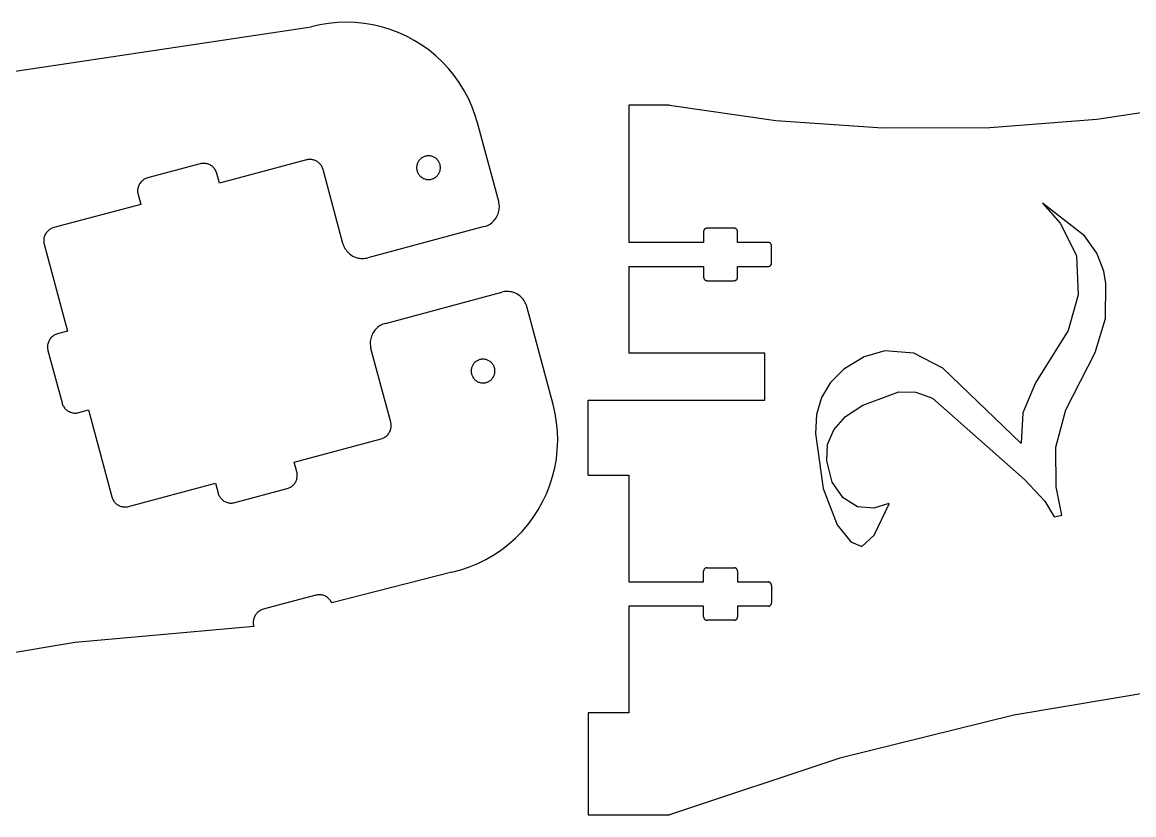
# Model space of a CAD drawing. Extents: x -22.1 to 21.9, y -13.2 to 13.2.
# Drawn here: x -16.11 to -9.67, y -9.12 to -4.52 of the extents above; entities that cross this region are included whole.
import ezdxf

# ---------------------------------------------------------------- set-up
doc = ezdxf.new("R2010")
doc.units = 0
doc.header["$MEASUREMENT"] = 0
doc.layers.get('0').update_dxf_attribs({"linetype": 'CONTINUOUS'})

msp = doc.modelspace()

# ---------------------------------------------------------------- linework, layer by layer
for p, q in [((-16.3503, -4.8344), (-14.438, -4.5482)), ((-14.3878, -4.5365), (-14.438, -4.5482)), ((-14.337, -4.5281), (-14.3878, -4.5365)), ((-14.2857, -4.5231), (-14.337, -4.5281)), ((-14.2342, -4.5214), (-14.2857, -4.5231)), ((-14.1827, -4.5231), (-14.2342, -4.5214)), ((-14.1314, -4.5281), (-14.1827, -4.5231)), ((-14.0806, -4.5365), (-14.1314, -4.5281)), ((-14.0304, -4.5482), (-14.0806, -4.5365)), ((-13.9811, -4.5632), (-14.0304, -4.5482)), ((-13.9329, -4.5813), (-13.9811, -4.5632)), ((-13.8859, -4.6026), (-13.9329, -4.5813)), ((-13.8405, -4.6269), (-13.8859, -4.6026)), ((-13.7967, -4.6541), (-13.8405, -4.6269)), ((-13.7548, -4.6841), (-13.7967, -4.6541)), ((-13.715, -4.7168), (-13.7548, -4.6841)), ((-13.6774, -4.752), (-13.715, -4.7168)), ((-13.6422, -4.7896), (-13.6774, -4.752)), ((-13.6095, -4.8295), (-13.6422, -4.7896)), ((-13.5795, -4.8714), (-13.6095, -4.8295)), ((-9.8848, -5.083), (-7.9724, -4.7968)), ((-13.5523, -4.9151), (-13.5795, -4.8714)), ((-13.528, -4.9606), (-13.5523, -4.9151)), ((-13.5067, -5.0075), (-13.528, -4.9606)), ((-13.4886, -5.0557), (-13.5067, -5.0075)), ((-12.5968, -5.0013), (-12.5968, -5.7976)), ((-12.3606, -5.0013), (-12.5968, -5.0013)), ((-12.3606, -5.0013), (-11.7456, -5.0907)), ((-13.4736, -5.105), (-13.4886, -5.0557)), ((-10.5043, -5.1317), (-9.8848, -5.083)), ((-13.3513, -5.5614), (-13.4736, -5.105)), ((-11.7456, -5.0907), (-11.1257, -5.1342)), ((-11.1257, -5.1342), (-10.5043, -5.1317)), ((-15.0812, -5.3422), (-15.3854, -5.4237)), ((-15.0759, -5.3409), (-15.0812, -5.3422)), ((-15.0706, -5.3401), (-15.0759, -5.3409)), ((-15.0653, -5.3396), (-15.0706, -5.3401)), ((-15.0599, -5.3395), (-15.0653, -5.3396)), ((-15.0545, -5.3397), (-15.0599, -5.3395)), ((-15.0492, -5.3403), (-15.0545, -5.3397)), ((-15.0439, -5.3413), (-15.0492, -5.3403)), ((-15.0387, -5.3426), (-15.0439, -5.3413)), ((-15.0336, -5.3443), (-15.0387, -5.3426)), ((-15.0286, -5.3464), (-15.0336, -5.3443)), ((-14.4656, -5.3199), (-14.9695, -5.4549)), ((-14.4606, -5.3187), (-14.4656, -5.3199)), ((-14.4555, -5.3179), (-14.4606, -5.3187)), ((-14.4504, -5.3174), (-14.4555, -5.3179)), ((-14.4452, -5.3172), (-14.4504, -5.3174)), ((-14.4401, -5.3174), (-14.4452, -5.3172)), ((-14.4349, -5.3179), (-14.4401, -5.3174)), ((-14.4298, -5.3187), (-14.4349, -5.3179)), ((-14.4248, -5.3199), (-14.4298, -5.3187)), ((-14.4199, -5.3214), (-14.4248, -5.3199)), ((-14.4151, -5.3232), (-14.4199, -5.3214)), ((-14.4104, -5.3253), (-14.4151, -5.3232)), ((-14.4058, -5.3277), (-14.4104, -5.3253)), ((-14.4015, -5.3305), (-14.4058, -5.3277)), ((-14.3973, -5.3335), (-14.4015, -5.3305)), ((-14.3933, -5.3367), (-14.3973, -5.3335)), ((-14.3895, -5.3402), (-14.3933, -5.3367)), ((-14.386, -5.344), (-14.3895, -5.3402)), ((-14.3827, -5.348), (-14.386, -5.344)), ((-13.8231, -5.3424), (-13.8244, -5.3468)), ((-13.8215, -5.3382), (-13.8231, -5.3424)), ((-13.8196, -5.3341), (-13.8215, -5.3382)), ((-13.8175, -5.3301), (-13.8196, -5.3341)), ((-13.8151, -5.3263), (-13.8175, -5.3301)), ((-13.8125, -5.3226), (-13.8151, -5.3263)), ((-13.8096, -5.3192), (-13.8125, -5.3226)), ((-13.8066, -5.3159), (-13.8096, -5.3192)), ((-13.8033, -5.3128), (-13.8066, -5.3159)), ((-13.7998, -5.3099), (-13.8033, -5.3128)), ((-13.7961, -5.3073), (-13.7998, -5.3099)), ((-13.7923, -5.3049), (-13.7961, -5.3073)), ((-13.7883, -5.3028), (-13.7923, -5.3049)), ((-13.7842, -5.3009), (-13.7883, -5.3028)), ((-13.78, -5.2993), (-13.7842, -5.3009)), ((-13.7757, -5.298), (-13.78, -5.2993)), ((-13.7713, -5.297), (-13.7757, -5.298)), ((-13.7668, -5.2963), (-13.7713, -5.297)), ((-13.7624, -5.2958), (-13.7668, -5.2963)), ((-13.7578, -5.2957), (-13.7624, -5.2958)), ((-13.7533, -5.2958), (-13.7578, -5.2957)), ((-13.7489, -5.2963), (-13.7533, -5.2958)), ((-13.7444, -5.297), (-13.7489, -5.2963)), ((-13.74, -5.298), (-13.7444, -5.297)), ((-13.7357, -5.2993), (-13.74, -5.298)), ((-13.7315, -5.3009), (-13.7357, -5.2993)), ((-13.7274, -5.3028), (-13.7315, -5.3009)), ((-13.7234, -5.3049), (-13.7274, -5.3028)), ((-13.7196, -5.3073), (-13.7234, -5.3049)), ((-13.7159, -5.3099), (-13.7196, -5.3073)), ((-13.7124, -5.3128), (-13.7159, -5.3099)), ((-13.7091, -5.3159), (-13.7124, -5.3128)), ((-13.706, -5.3192), (-13.7091, -5.3159)), ((-13.7032, -5.3226), (-13.706, -5.3192)), ((-13.7006, -5.3263), (-13.7032, -5.3226)), ((-13.6982, -5.3301), (-13.7006, -5.3263)), ((-13.6961, -5.3341), (-13.6982, -5.3301)), ((-13.6942, -5.3382), (-13.6961, -5.3341)), ((-13.6926, -5.3424), (-13.6942, -5.3382)), ((-13.6913, -5.3468), (-13.6926, -5.3424)), ((-15.0238, -5.3487), (-15.0286, -5.3464)), ((-15.0191, -5.3514), (-15.0238, -5.3487)), ((-15.0147, -5.3544), (-15.0191, -5.3514)), ((-15.0104, -5.3577), (-15.0147, -5.3544)), ((-15.0064, -5.3613), (-15.0104, -5.3577)), ((-15.0026, -5.3651), (-15.0064, -5.3613)), ((-14.9992, -5.3692), (-15.0026, -5.3651)), ((-14.996, -5.3735), (-14.9992, -5.3692)), ((-14.9931, -5.3781), (-14.996, -5.3735)), ((-14.9905, -5.3828), (-14.9931, -5.3781)), ((-14.9882, -5.3877), (-14.9905, -5.3828)), ((-14.9863, -5.3927), (-14.9882, -5.3877)), ((-14.9847, -5.3978), (-14.9863, -5.3927)), ((-14.9695, -5.4549), (-14.9847, -5.3978)), ((-14.3797, -5.3522), (-14.3827, -5.348)), ((-14.377, -5.3566), (-14.3797, -5.3522)), ((-14.3746, -5.3611), (-14.377, -5.3566)), ((-14.3725, -5.3658), (-14.3746, -5.3611)), ((-14.3706, -5.3706), (-14.3725, -5.3658)), ((-14.3691, -5.3755), (-14.3706, -5.3706)), ((-14.2545, -5.8034), (-14.3691, -5.3755)), ((-13.8266, -5.3601), (-13.8267, -5.3646)), ((-13.8267, -5.3646), (-13.8266, -5.3691)), ((-13.8262, -5.3556), (-13.8266, -5.3601)), ((-13.8266, -5.3691), (-13.8262, -5.3736)), ((-13.8254, -5.3511), (-13.8262, -5.3556)), ((-13.8262, -5.3736), (-13.8254, -5.378)), ((-13.8244, -5.3468), (-13.8254, -5.3511)), ((-13.8254, -5.378), (-13.8244, -5.3824)), ((-13.8244, -5.3824), (-13.8231, -5.3867)), ((-13.8231, -5.3867), (-13.8215, -5.391)), ((-13.8215, -5.391), (-13.8196, -5.3951)), ((-13.8196, -5.3951), (-13.8175, -5.399)), ((-13.8175, -5.399), (-13.8151, -5.4029)), ((-13.8151, -5.4029), (-13.8125, -5.4065)), ((-13.8125, -5.4065), (-13.8096, -5.41)), ((-13.8096, -5.41), (-13.8066, -5.4133)), ((-13.7091, -5.4133), (-13.706, -5.41)), ((-13.706, -5.41), (-13.7032, -5.4065)), ((-13.7032, -5.4065), (-13.7006, -5.4029)), ((-13.7006, -5.4029), (-13.6982, -5.399)), ((-13.6982, -5.399), (-13.6961, -5.3951)), ((-13.6961, -5.3951), (-13.6942, -5.391)), ((-13.6942, -5.391), (-13.6926, -5.3867)), ((-13.6926, -5.3867), (-13.6913, -5.3824)), ((-13.6903, -5.3511), (-13.6913, -5.3468)), ((-13.6913, -5.3824), (-13.6903, -5.378)), ((-13.6895, -5.3556), (-13.6903, -5.3511)), ((-13.6903, -5.378), (-13.6895, -5.3736)), ((-13.6891, -5.3601), (-13.6895, -5.3556)), ((-13.6895, -5.3736), (-13.6891, -5.3691)), ((-13.6889, -5.3646), (-13.6891, -5.3601)), ((-13.6891, -5.3691), (-13.6889, -5.3646)), ((-15.4389, -5.4725), (-15.4406, -5.4776)), ((-15.4369, -5.4675), (-15.4389, -5.4725)), ((-15.4345, -5.4627), (-15.4369, -5.4675)), ((-15.4318, -5.4581), (-15.4345, -5.4627)), ((-15.4288, -5.4536), (-15.4318, -5.4581)), ((-15.4255, -5.4493), (-15.4288, -5.4536)), ((-15.422, -5.4453), (-15.4255, -5.4493)), ((-15.4181, -5.4416), (-15.422, -5.4453)), ((-15.414, -5.4381), (-15.4181, -5.4416)), ((-15.4097, -5.4349), (-15.414, -5.4381)), ((-15.4052, -5.432), (-15.4097, -5.4349)), ((-15.4005, -5.4294), (-15.4052, -5.432)), ((-15.3956, -5.4272), (-15.4005, -5.4294)), ((-15.3906, -5.4252), (-15.3956, -5.4272)), ((-15.3854, -5.4237), (-15.3906, -5.4252)), ((-13.8066, -5.4133), (-13.8033, -5.4164)), ((-13.8033, -5.4164), (-13.7998, -5.4193)), ((-13.7998, -5.4193), (-13.7961, -5.4219)), ((-13.7961, -5.4219), (-13.7923, -5.4243)), ((-13.7923, -5.4243), (-13.7883, -5.4264)), ((-13.7883, -5.4264), (-13.7842, -5.4282)), ((-13.7842, -5.4282), (-13.78, -5.4298)), ((-13.78, -5.4298), (-13.7757, -5.4311)), ((-13.7757, -5.4311), (-13.7713, -5.4322)), ((-13.7713, -5.4322), (-13.7668, -5.4329)), ((-13.7668, -5.4329), (-13.7624, -5.4333)), ((-13.7624, -5.4333), (-13.7578, -5.4335)), ((-13.7578, -5.4335), (-13.7533, -5.4333)), ((-13.7533, -5.4333), (-13.7489, -5.4329)), ((-13.7489, -5.4329), (-13.7444, -5.4322)), ((-13.7444, -5.4322), (-13.74, -5.4311)), ((-13.74, -5.4311), (-13.7357, -5.4298)), ((-13.7357, -5.4298), (-13.7315, -5.4282)), ((-13.7315, -5.4282), (-13.7274, -5.4264)), ((-13.7274, -5.4264), (-13.7234, -5.4243)), ((-13.7234, -5.4243), (-13.7196, -5.4219)), ((-13.7196, -5.4219), (-13.7159, -5.4193)), ((-13.7159, -5.4193), (-13.7124, -5.4164)), ((-13.7124, -5.4164), (-13.7091, -5.4133)), ((-15.4435, -5.4935), (-15.4438, -5.4988)), ((-15.4438, -5.4988), (-15.4436, -5.5042)), ((-15.4436, -5.5042), (-15.4432, -5.5096)), ((-15.4429, -5.4881), (-15.4435, -5.4935)), ((-15.4432, -5.5096), (-15.4423, -5.5149)), ((-15.4419, -5.4828), (-15.4429, -5.4881)), ((-15.4423, -5.5149), (-15.4411, -5.5201)), ((-15.4406, -5.4776), (-15.4419, -5.4828)), ((-15.4411, -5.5201), (-15.4258, -5.5772)), ((-15.4258, -5.5772), (-15.9297, -5.7122)), ((-13.3495, -5.5692), (-13.3513, -5.5614)), ((-13.3482, -5.5772), (-13.3495, -5.5692)), ((-13.3486, -5.6093), (-13.3477, -5.6013)), ((-13.3475, -5.5852), (-13.3482, -5.5772)), ((-13.3477, -5.6013), (-13.3473, -5.5933)), ((-13.3473, -5.5933), (-13.3475, -5.5852)), ((-10.1994, -5.5701), (-10.199, -5.5727)), ((-9.9562, -5.7601), (-10.1994, -5.5701)), ((-10.199, -5.5727), (-10.097, -5.6863)), ((-13.38, -5.6735), (-13.3747, -5.6675)), ((-13.3747, -5.6675), (-13.3697, -5.6611)), ((-13.3697, -5.6611), (-13.3652, -5.6544)), ((-13.3652, -5.6544), (-13.3612, -5.6475)), ((-13.3612, -5.6475), (-13.3576, -5.6402)), ((-13.3576, -5.6402), (-13.3546, -5.6327)), ((-13.3546, -5.6327), (-13.3521, -5.6251)), ((-13.3521, -5.6251), (-13.3501, -5.6173)), ((-13.3501, -5.6173), (-13.3486, -5.6093)), ((-15.9624, -5.7301), (-15.9662, -5.7338)), ((-15.9583, -5.7266), (-15.9624, -5.7301)), ((-15.954, -5.7234), (-15.9583, -5.7266)), ((-15.9494, -5.7205), (-15.954, -5.7234)), ((-15.9447, -5.7179), (-15.9494, -5.7205)), ((-15.9398, -5.7157), (-15.9447, -5.7179)), ((-15.9348, -5.7137), (-15.9398, -5.7157)), ((-15.9297, -5.7122), (-15.9348, -5.7137)), ((-13.4348, -5.706), (-14.1099, -5.8869)), ((-13.4348, -5.706), (-13.4271, -5.7037)), ((-13.4271, -5.7037), (-13.4196, -5.7008)), ((-13.4196, -5.7008), (-13.4123, -5.6974)), ((-13.4123, -5.6974), (-13.4052, -5.6935)), ((-13.4052, -5.6935), (-13.3984, -5.6892)), ((-13.3984, -5.6892), (-13.3919, -5.6844)), ((-13.3919, -5.6844), (-13.3858, -5.6792)), ((-13.3858, -5.6792), (-13.38, -5.6735)), ((-12.1633, -5.7314), (-12.1636, -5.7326)), ((-12.1631, -5.7301), (-12.1633, -5.7314)), ((-12.1627, -5.7289), (-12.1631, -5.7301)), ((-12.1622, -5.7277), (-12.1627, -5.7289)), ((-12.1617, -5.7265), (-12.1622, -5.7277)), ((-12.1611, -5.7254), (-12.1617, -5.7265)), ((-12.1604, -5.7243), (-12.1611, -5.7254)), ((-12.1597, -5.7232), (-12.1604, -5.7243)), ((-12.1588, -5.7222), (-12.1597, -5.7232)), ((-12.158, -5.7213), (-12.1588, -5.7222)), ((-12.157, -5.7204), (-12.158, -5.7213)), ((-12.156, -5.7196), (-12.157, -5.7204)), ((-12.155, -5.7188), (-12.156, -5.7196)), ((-12.1539, -5.7182), (-12.155, -5.7188)), ((-12.1527, -5.7176), (-12.1539, -5.7182)), ((-12.1516, -5.717), (-12.1527, -5.7176)), ((-12.1504, -5.7166), (-12.1516, -5.717)), ((-12.1491, -5.7162), (-12.1504, -5.7166)), ((-12.1479, -5.7159), (-12.1491, -5.7162)), ((-12.1466, -5.7157), (-12.1479, -5.7159)), ((-12.1453, -5.7156), (-12.1466, -5.7157)), ((-12.144, -5.7155), (-12.1453, -5.7156)), ((-11.9866, -5.7155), (-12.144, -5.7155)), ((-11.9853, -5.7156), (-11.9866, -5.7155)), ((-11.984, -5.7157), (-11.9853, -5.7156)), ((-11.9827, -5.7159), (-11.984, -5.7157)), ((-11.9815, -5.7162), (-11.9827, -5.7159)), ((-11.9802, -5.7166), (-11.9815, -5.7162)), ((-11.979, -5.717), (-11.9802, -5.7166)), ((-11.9779, -5.7176), (-11.979, -5.717)), ((-11.9767, -5.7182), (-11.9779, -5.7176)), ((-11.9756, -5.7188), (-11.9767, -5.7182)), ((-11.9746, -5.7196), (-11.9756, -5.7188)), ((-11.9736, -5.7204), (-11.9746, -5.7196)), ((-11.9726, -5.7213), (-11.9736, -5.7204)), ((-11.9718, -5.7222), (-11.9726, -5.7213)), ((-11.9709, -5.7232), (-11.9718, -5.7222)), ((-11.9702, -5.7243), (-11.9709, -5.7232)), ((-11.9695, -5.7254), (-11.9702, -5.7243)), ((-11.9689, -5.7265), (-11.9695, -5.7254)), ((-11.9684, -5.7277), (-11.9689, -5.7265)), ((-11.9679, -5.7289), (-11.9684, -5.7277)), ((-11.9675, -5.7301), (-11.9679, -5.7289)), ((-11.9673, -5.7314), (-11.9675, -5.7301)), ((-11.967, -5.7326), (-11.9673, -5.7314)), ((-10.097, -5.6863), (-10.0038, -5.8743)), ((-15.9878, -5.782), (-15.988, -5.7873)), ((-15.988, -5.7873), (-15.9879, -5.7927)), ((-15.9879, -5.7927), (-15.9874, -5.7981)), ((-15.9872, -5.7766), (-15.9878, -5.782)), ((-15.9862, -5.7713), (-15.9872, -5.7766)), ((-15.9849, -5.7661), (-15.9862, -5.7713)), ((-15.9832, -5.761), (-15.9849, -5.7661)), ((-15.9812, -5.756), (-15.9832, -5.761)), ((-15.9788, -5.7512), (-15.9812, -5.756)), ((-15.9761, -5.7466), (-15.9788, -5.7512)), ((-15.9731, -5.7421), (-15.9761, -5.7466)), ((-15.9698, -5.7378), (-15.9731, -5.7421)), ((-15.9662, -5.7338), (-15.9698, -5.7378)), ((-12.1636, -5.7326), (-12.1637, -5.7339)), ((-12.1637, -5.7339), (-12.1637, -5.7352)), ((-12.1637, -5.7352), (-12.1637, -5.7976)), ((-11.9669, -5.7339), (-11.967, -5.7326)), ((-11.9669, -5.7352), (-11.9669, -5.7339)), ((-11.9669, -5.7976), (-11.9669, -5.7352)), ((-9.8842, -5.8603), (-9.9562, -5.7601)), ((-15.9874, -5.7981), (-15.9866, -5.8034)), ((-15.9866, -5.8034), (-15.9854, -5.8086)), ((-15.9854, -5.8086), (-15.8503, -6.3125)), ((-14.2545, -5.8034), (-14.2522, -5.8111)), ((-14.2522, -5.8111), (-14.2493, -5.8186)), ((-14.2493, -5.8186), (-14.2459, -5.8259)), ((-14.2459, -5.8259), (-14.242, -5.833)), ((-14.242, -5.833), (-14.2377, -5.8398)), ((-14.2377, -5.8398), (-14.2329, -5.8463)), ((-14.2329, -5.8463), (-14.2277, -5.8524)), ((-14.2277, -5.8524), (-14.222, -5.8582)), ((-14.222, -5.8582), (-14.216, -5.8636)), ((-12.1637, -5.7976), (-12.5968, -5.7976)), ((-11.7897, -5.7976), (-11.9669, -5.7976)), ((-11.7884, -5.7977), (-11.7897, -5.7976)), ((-11.787, -5.7978), (-11.7884, -5.7977)), ((-11.7857, -5.798), (-11.787, -5.7978)), ((-11.7844, -5.7983), (-11.7857, -5.798)), ((-11.7831, -5.7987), (-11.7844, -5.7983)), ((-11.7819, -5.7992), (-11.7831, -5.7987)), ((-11.7807, -5.7998), (-11.7819, -5.7992)), ((-11.7795, -5.8005), (-11.7807, -5.7998)), ((-11.7784, -5.8012), (-11.7795, -5.8005)), ((-11.7773, -5.802), (-11.7784, -5.8012)), ((-11.7763, -5.8029), (-11.7773, -5.802)), ((-11.7753, -5.8039), (-11.7763, -5.8029)), ((-11.7744, -5.8049), (-11.7753, -5.8039)), ((-11.7736, -5.8059), (-11.7744, -5.8049)), ((-11.7729, -5.8071), (-11.7736, -5.8059)), ((-11.7722, -5.8082), (-11.7729, -5.8071)), ((-11.7717, -5.8095), (-11.7722, -5.8082)), ((-11.7712, -5.8107), (-11.7717, -5.8095)), ((-11.7708, -5.812), (-11.7712, -5.8107)), ((-11.7704, -5.8133), (-11.7708, -5.812)), ((-11.7702, -5.8146), (-11.7704, -5.8133)), ((-11.7701, -5.8159), (-11.7702, -5.8146)), ((-11.77, -5.8173), (-11.7701, -5.8159)), ((-11.77, -5.9177), (-11.77, -5.8173)), ((-9.8453, -5.9639), (-9.8842, -5.8603)), ((-14.216, -5.8636), (-14.2096, -5.8685)), ((-14.2096, -5.8685), (-14.2029, -5.873)), ((-14.2029, -5.873), (-14.196, -5.877)), ((-14.196, -5.877), (-14.1887, -5.8806)), ((-14.1887, -5.8806), (-14.1812, -5.8836)), ((-14.1812, -5.8836), (-14.1736, -5.8862)), ((-14.1736, -5.8862), (-14.1658, -5.8882)), ((-14.1658, -5.8882), (-14.1578, -5.8896)), ((-14.1578, -5.8896), (-14.1498, -5.8905)), ((-14.1498, -5.8905), (-14.1418, -5.8909)), ((-14.1418, -5.8909), (-14.1337, -5.8907)), ((-14.1337, -5.8907), (-14.1257, -5.89)), ((-14.1257, -5.89), (-14.1177, -5.8887)), ((-14.1177, -5.8887), (-14.1099, -5.8869)), ((-11.7721, -5.9264), (-11.7715, -5.9252)), ((-11.7715, -5.9252), (-11.7711, -5.924)), ((-11.7711, -5.924), (-11.7707, -5.9228)), ((-11.7707, -5.9228), (-11.7704, -5.9215)), ((-11.7704, -5.9215), (-11.7702, -5.9203)), ((-11.7702, -5.9203), (-11.7701, -5.919)), ((-11.7701, -5.919), (-11.77, -5.9177)), ((-10.0038, -5.8743), (-9.9927, -6.1018)), ((-12.5968, -5.9374), (-12.5968, -6.4403)), ((-12.5968, -5.9374), (-12.1637, -5.9374)), ((-12.1637, -5.9374), (-12.1637, -5.9998)), ((-11.9669, -5.9374), (-11.7897, -5.9374)), ((-11.9669, -5.9998), (-11.9669, -5.9374)), ((-11.7897, -5.9374), (-11.7884, -5.9373)), ((-11.7884, -5.9373), (-11.7871, -5.9372)), ((-11.7871, -5.9372), (-11.7859, -5.937)), ((-11.7859, -5.937), (-11.7846, -5.9367)), ((-11.7846, -5.9367), (-11.7834, -5.9363)), ((-11.7834, -5.9363), (-11.7822, -5.9359)), ((-11.7822, -5.9359), (-11.781, -5.9353)), ((-11.781, -5.9353), (-11.7799, -5.9347)), ((-11.7799, -5.9347), (-11.7788, -5.9341)), ((-11.7788, -5.9341), (-11.7777, -5.9333)), ((-11.7777, -5.9333), (-11.7767, -5.9325)), ((-11.7767, -5.9325), (-11.7758, -5.9316)), ((-11.7758, -5.9316), (-11.7749, -5.9307)), ((-11.7749, -5.9307), (-11.7741, -5.9297)), ((-11.7741, -5.9297), (-11.7733, -5.9286)), ((-11.7733, -5.9286), (-11.7727, -5.9275)), ((-11.7727, -5.9275), (-11.7721, -5.9264)), ((-9.8329, -6.0354), (-9.8453, -5.9639)), ((-12.1637, -5.9998), (-12.1637, -6.0011)), ((-12.1637, -6.0011), (-12.1636, -6.0023)), ((-12.1636, -6.0023), (-12.1633, -6.0036)), ((-12.1633, -6.0036), (-12.1631, -6.0049)), ((-12.1631, -6.0049), (-12.1627, -6.0061)), ((-12.1627, -6.0061), (-12.1622, -6.0073)), ((-12.1622, -6.0073), (-12.1617, -6.0085)), ((-12.1617, -6.0085), (-12.1611, -6.0096)), ((-12.1611, -6.0096), (-12.1604, -6.0107)), ((-12.1604, -6.0107), (-12.1597, -6.0118)), ((-12.1597, -6.0118), (-12.1588, -6.0128)), ((-12.1588, -6.0128), (-12.158, -6.0137)), ((-12.158, -6.0137), (-12.157, -6.0146)), ((-12.157, -6.0146), (-12.156, -6.0154)), ((-12.156, -6.0154), (-12.155, -6.0161)), ((-12.155, -6.0161), (-12.1539, -6.0168)), ((-12.1539, -6.0168), (-12.1527, -6.0174)), ((-12.1527, -6.0174), (-12.1516, -6.018)), ((-12.1516, -6.018), (-12.1504, -6.0184)), ((-12.1504, -6.0184), (-12.1491, -6.0188)), ((-12.1491, -6.0188), (-12.1479, -6.0191)), ((-12.1479, -6.0191), (-12.1466, -6.0193)), ((-12.1466, -6.0193), (-12.1453, -6.0194)), ((-12.1453, -6.0194), (-12.144, -6.0195)), ((-12.144, -6.0195), (-11.9866, -6.0195)), ((-11.9866, -6.0195), (-11.9853, -6.0194)), ((-11.9853, -6.0194), (-11.984, -6.0193)), ((-11.984, -6.0193), (-11.9827, -6.0191)), ((-11.9827, -6.0191), (-11.9815, -6.0188)), ((-11.9815, -6.0188), (-11.9802, -6.0184)), ((-11.9802, -6.0184), (-11.979, -6.018)), ((-11.979, -6.018), (-11.9779, -6.0174)), ((-11.9779, -6.0174), (-11.9767, -6.0168)), ((-11.9767, -6.0168), (-11.9756, -6.0161)), ((-11.9756, -6.0161), (-11.9746, -6.0154)), ((-11.9746, -6.0154), (-11.9736, -6.0146)), ((-11.9736, -6.0146), (-11.9726, -6.0137)), ((-11.9726, -6.0137), (-11.9718, -6.0128)), ((-11.9718, -6.0128), (-11.9709, -6.0118)), ((-11.9709, -6.0118), (-11.9702, -6.0107)), ((-11.9702, -6.0107), (-11.9695, -6.0096)), ((-11.9695, -6.0096), (-11.9689, -6.0085)), ((-11.9689, -6.0085), (-11.9684, -6.0073)), ((-11.9684, -6.0073), (-11.9679, -6.0061)), ((-11.9679, -6.0061), (-11.9675, -6.0049)), ((-11.9675, -6.0049), (-11.9673, -6.0036)), ((-11.9673, -6.0036), (-11.967, -6.0023)), ((-11.967, -6.0023), (-11.9669, -6.0011)), ((-11.9669, -6.0011), (-11.9669, -5.9998)), ((-9.8347, -6.2383), (-9.8329, -6.0354)), ((-14.008, -6.2672), (-13.333, -6.0863)), ((-13.3251, -6.0845), (-13.333, -6.0863)), ((-13.3171, -6.0832), (-13.3251, -6.0845)), ((-13.3091, -6.0825), (-13.3171, -6.0832)), ((-13.301, -6.0823), (-13.3091, -6.0825)), ((-13.293, -6.0826), (-13.301, -6.0823)), ((-13.285, -6.0836), (-13.293, -6.0826)), ((-13.277, -6.085), (-13.285, -6.0836)), ((-13.2692, -6.087), (-13.277, -6.085)), ((-13.2616, -6.0896), (-13.2692, -6.087)), ((-13.2541, -6.0926), (-13.2616, -6.0896)), ((-13.2469, -6.0961), (-13.2541, -6.0926)), ((-13.2399, -6.1002), (-13.2469, -6.0961)), ((-13.2332, -6.1047), (-13.2399, -6.1002)), ((-13.2268, -6.1096), (-13.2332, -6.1047)), ((-13.2208, -6.115), (-13.2268, -6.1096)), ((-13.2152, -6.1208), (-13.2208, -6.115)), ((-9.9927, -6.1018), (-10.0507, -6.3088)), ((-13.2099, -6.1269), (-13.2152, -6.1208)), ((-13.2051, -6.1334), (-13.2099, -6.1269)), ((-13.2008, -6.1402), (-13.2051, -6.1334)), ((-13.1969, -6.1472), (-13.2008, -6.1402)), ((-13.1935, -6.1546), (-13.1969, -6.1472)), ((-13.1906, -6.1621), (-13.1935, -6.1546)), ((-13.1883, -6.1698), (-13.1906, -6.1621)), ((-13.0362, -6.7376), (-13.1883, -6.1698)), ((-9.8952, -6.4368), (-9.8347, -6.2383)), ((-14.0731, -6.312), (-14.0776, -6.3187)), ((-14.0682, -6.3057), (-14.0731, -6.312)), ((-14.0628, -6.2997), (-14.0682, -6.3057)), ((-14.057, -6.294), (-14.0628, -6.2997)), ((-14.0509, -6.2888), (-14.057, -6.294)), ((-14.0444, -6.284), (-14.0509, -6.2888)), ((-14.0376, -6.2796), (-14.0444, -6.284)), ((-14.0305, -6.2758), (-14.0376, -6.2796)), ((-14.0232, -6.2724), (-14.0305, -6.2758)), ((-14.0157, -6.2695), (-14.0232, -6.2724)), ((-14.008, -6.2672), (-14.0157, -6.2695)), ((-10.0507, -6.3088), (-10.2402, -6.6108)), ((-15.9609, -6.3766), (-15.9626, -6.3817)), ((-15.9589, -6.3716), (-15.9609, -6.3766)), ((-15.9565, -6.3668), (-15.9589, -6.3716)), ((-15.9538, -6.3622), (-15.9565, -6.3668)), ((-15.9508, -6.3577), (-15.9538, -6.3622)), ((-15.9475, -6.3534), (-15.9508, -6.3577)), ((-15.9439, -6.3494), (-15.9475, -6.3534)), ((-15.9401, -6.3457), (-15.9439, -6.3494)), ((-15.936, -6.3422), (-15.9401, -6.3457)), ((-15.9317, -6.339), (-15.936, -6.3422)), ((-15.9272, -6.3361), (-15.9317, -6.339)), ((-15.9224, -6.3335), (-15.9272, -6.3361)), ((-15.9176, -6.3313), (-15.9224, -6.3335)), ((-15.9125, -6.3293), (-15.9176, -6.3313)), ((-15.9074, -6.3278), (-15.9125, -6.3293)), ((-15.8503, -6.3125), (-15.9074, -6.3278)), ((-14.0951, -6.3719), (-14.0955, -6.3799)), ((-14.0942, -6.3638), (-14.0951, -6.3719)), ((-14.0927, -6.3559), (-14.0942, -6.3638)), ((-14.0908, -6.3481), (-14.0927, -6.3559)), ((-14.0882, -6.3404), (-14.0908, -6.3481)), ((-14.0852, -6.333), (-14.0882, -6.3404)), ((-14.0816, -6.3257), (-14.0852, -6.333)), ((-14.0776, -6.3187), (-14.0816, -6.3257)), ((-15.9655, -6.3976), (-15.9657, -6.4029)), ((-15.9657, -6.4029), (-15.9656, -6.4083)), ((-15.9656, -6.4083), (-15.9651, -6.4137)), ((-15.9649, -6.3922), (-15.9655, -6.3976)), ((-15.9651, -6.4137), (-15.9643, -6.419)), ((-15.9639, -6.3869), (-15.9649, -6.3922)), ((-15.9643, -6.419), (-15.9631, -6.4242)), ((-15.9626, -6.3817), (-15.9639, -6.3869)), ((-15.9631, -6.4242), (-15.8815, -6.7284)), ((-14.0955, -6.3799), (-14.0953, -6.388)), ((-14.0953, -6.388), (-14.0946, -6.396)), ((-14.0946, -6.396), (-14.0933, -6.404)), ((-14.0933, -6.404), (-14.0915, -6.4118)), ((-13.9768, -6.8396), (-14.0915, -6.4118)), ((-11.8094, -6.4403), (-12.5968, -6.4403)), ((-11.8094, -6.712), (-11.8094, -6.4403)), ((-11.1136, -6.4254), (-11.2328, -6.4605)), ((-10.9457, -6.4393), (-11.1136, -6.4254)), ((-10.7774, -6.5263), (-10.9457, -6.4393)), ((-10.0644, -6.7686), (-9.8952, -6.4368)), ((-13.4992, -6.5052), (-13.5016, -6.509)), ((-13.4966, -6.5015), (-13.4992, -6.5052)), ((-13.4938, -6.498), (-13.4966, -6.5015)), ((-13.4907, -6.4948), (-13.4938, -6.498)), ((-13.4874, -6.4917), (-13.4907, -6.4948)), ((-13.4839, -6.4888), (-13.4874, -6.4917)), ((-13.4802, -6.4862), (-13.4839, -6.4888)), ((-13.4764, -6.4838), (-13.4802, -6.4862)), ((-13.4724, -6.4817), (-13.4764, -6.4838)), ((-13.4683, -6.4798), (-13.4724, -6.4817)), ((-13.4641, -6.4782), (-13.4683, -6.4798)), ((-13.4598, -6.4769), (-13.4641, -6.4782)), ((-13.4554, -6.4759), (-13.4598, -6.4769)), ((-13.451, -6.4752), (-13.4554, -6.4759)), ((-13.4465, -6.4747), (-13.451, -6.4752)), ((-13.442, -6.4746), (-13.4465, -6.4747)), ((-13.4375, -6.4747), (-13.442, -6.4746)), ((-13.433, -6.4752), (-13.4375, -6.4747)), ((-13.4285, -6.4759), (-13.433, -6.4752)), ((-13.4241, -6.4769), (-13.4285, -6.4759)), ((-13.4198, -6.4782), (-13.4241, -6.4769)), ((-13.4156, -6.4798), (-13.4198, -6.4782)), ((-13.4115, -6.4817), (-13.4156, -6.4798)), ((-13.4075, -6.4838), (-13.4115, -6.4817)), ((-13.4037, -6.4862), (-13.4075, -6.4838)), ((-13.4, -6.4888), (-13.4037, -6.4862)), ((-13.3965, -6.4917), (-13.4, -6.4888)), ((-13.3932, -6.4948), (-13.3965, -6.4917)), ((-13.3902, -6.498), (-13.3932, -6.4948)), ((-13.3873, -6.5015), (-13.3902, -6.498)), ((-13.3847, -6.5052), (-13.3873, -6.5015)), ((-13.3823, -6.509), (-13.3847, -6.5052)), ((-11.2328, -6.4605), (-11.351, -6.5334)), ((-13.5107, -6.539), (-13.5109, -6.5435)), ((-13.5109, -6.5435), (-13.5107, -6.548)), ((-13.5103, -6.5345), (-13.5107, -6.539)), ((-13.5107, -6.548), (-13.5103, -6.5525)), ((-13.5095, -6.53), (-13.5103, -6.5345)), ((-13.5103, -6.5525), (-13.5095, -6.5569)), ((-13.5085, -6.5256), (-13.5095, -6.53)), ((-13.5095, -6.5569), (-13.5085, -6.5613)), ((-13.5072, -6.5213), (-13.5085, -6.5256)), ((-13.5085, -6.5613), (-13.5072, -6.5656)), ((-13.5056, -6.5171), (-13.5072, -6.5213)), ((-13.5072, -6.5656), (-13.5056, -6.5698)), ((-13.5038, -6.513), (-13.5056, -6.5171)), ((-13.5056, -6.5698), (-13.5038, -6.5739)), ((-13.5016, -6.509), (-13.5038, -6.513)), ((-13.3802, -6.513), (-13.3823, -6.509)), ((-13.3783, -6.5171), (-13.3802, -6.513)), ((-13.3802, -6.5739), (-13.3783, -6.5698)), ((-13.3767, -6.5213), (-13.3783, -6.5171)), ((-13.3783, -6.5698), (-13.3767, -6.5656)), ((-13.3754, -6.5256), (-13.3767, -6.5213)), ((-13.3767, -6.5656), (-13.3754, -6.5613)), ((-13.3744, -6.53), (-13.3754, -6.5256)), ((-13.3754, -6.5613), (-13.3744, -6.5569)), ((-13.3737, -6.5345), (-13.3744, -6.53)), ((-13.3744, -6.5569), (-13.3737, -6.5525)), ((-13.3732, -6.539), (-13.3737, -6.5345)), ((-13.3737, -6.5525), (-13.3732, -6.548)), ((-13.3731, -6.5435), (-13.3732, -6.539)), ((-13.3732, -6.548), (-13.3731, -6.5435)), ((-11.351, -6.5334), (-11.4283, -6.6094)), ((-10.3257, -6.9611), (-10.7774, -6.5263)), ((-13.5038, -6.5739), (-13.5016, -6.5779)), ((-13.5016, -6.5779), (-13.4992, -6.5818)), ((-13.4992, -6.5818), (-13.4966, -6.5854)), ((-13.4966, -6.5854), (-13.4938, -6.5889)), ((-13.4938, -6.5889), (-13.4907, -6.5922)), ((-13.4907, -6.5922), (-13.4874, -6.5953)), ((-13.4874, -6.5953), (-13.4839, -6.5981)), ((-13.4839, -6.5981), (-13.4802, -6.6008)), ((-13.4802, -6.6008), (-13.4764, -6.6031)), ((-13.4764, -6.6031), (-13.4724, -6.6053)), ((-13.4724, -6.6053), (-13.4683, -6.6071)), ((-13.4683, -6.6071), (-13.4641, -6.6087)), ((-13.4641, -6.6087), (-13.4598, -6.61)), ((-13.4598, -6.61), (-13.4554, -6.6111)), ((-13.4554, -6.6111), (-13.451, -6.6118)), ((-13.451, -6.6118), (-13.4465, -6.6122)), ((-13.4465, -6.6122), (-13.442, -6.6124)), ((-13.442, -6.6124), (-13.4375, -6.6122)), ((-13.4375, -6.6122), (-13.433, -6.6118)), ((-13.433, -6.6118), (-13.4285, -6.6111)), ((-13.4285, -6.6111), (-13.4241, -6.61)), ((-13.4241, -6.61), (-13.4198, -6.6087)), ((-13.4198, -6.6087), (-13.4156, -6.6071)), ((-13.4156, -6.6071), (-13.4115, -6.6053)), ((-13.4115, -6.6053), (-13.4075, -6.6031)), ((-13.4075, -6.6031), (-13.4037, -6.6008)), ((-13.4037, -6.6008), (-13.4, -6.5981)), ((-13.4, -6.5981), (-13.3965, -6.5953)), ((-13.3965, -6.5953), (-13.3932, -6.5922)), ((-13.3932, -6.5922), (-13.3902, -6.5889)), ((-13.3902, -6.5889), (-13.3873, -6.5854)), ((-13.3873, -6.5854), (-13.3847, -6.5818)), ((-13.3847, -6.5818), (-13.3823, -6.5779)), ((-13.3823, -6.5779), (-13.3802, -6.5739)), ((-11.4283, -6.6094), (-11.4814, -6.6967)), ((-10.2402, -6.6108), (-10.3142, -6.7855)), ((-11.4814, -6.6967), (-11.5102, -6.7952)), ((-11.2417, -6.7408), (-11.0326, -6.6638)), ((-11.0326, -6.6638), (-10.9347, -6.6661)), ((-10.9347, -6.6661), (-10.838, -6.6998)), ((-15.8815, -6.7284), (-15.8801, -6.7334)), ((-15.8801, -6.7334), (-15.8782, -6.7382)), ((-15.8782, -6.7382), (-15.8761, -6.7429)), ((-15.8761, -6.7429), (-15.8737, -6.7474)), ((-15.8737, -6.7474), (-15.871, -6.7518)), ((-15.871, -6.7518), (-15.868, -6.756)), ((-15.868, -6.756), (-15.8647, -6.76)), ((-15.8647, -6.76), (-15.8612, -6.7637)), ((-13.0242, -6.789), (-13.0362, -6.7376)), ((-12.833, -6.712), (-11.8094, -6.712)), ((-12.833, -7.147), (-12.833, -6.712)), ((-11.3419, -6.8074), (-11.2417, -6.7408)), ((-10.838, -6.6998), (-10.3052, -7.1725)), ((-15.8612, -6.7637), (-15.8574, -6.7673)), ((-15.8574, -6.7673), (-15.8534, -6.7705)), ((-15.8534, -6.7705), (-15.8492, -6.7735)), ((-15.8492, -6.7735), (-15.8449, -6.7762)), ((-15.8449, -6.7762), (-15.8403, -6.7787)), ((-15.8403, -6.7787), (-15.8356, -6.7808)), ((-15.8356, -6.7808), (-15.8308, -6.7826)), ((-15.8308, -6.7826), (-15.8259, -6.7841)), ((-15.8259, -6.7841), (-15.8209, -6.7853)), ((-15.8209, -6.7853), (-15.8158, -6.7861)), ((-15.8158, -6.7861), (-15.8106, -6.7866)), ((-15.8106, -6.7866), (-15.8055, -6.7868)), ((-15.8055, -6.7868), (-15.8003, -6.7866)), ((-15.8003, -6.7866), (-15.7952, -6.7861)), ((-15.7952, -6.7861), (-15.7901, -6.7853)), ((-15.7901, -6.7853), (-15.7851, -6.7841)), ((-15.7851, -6.7841), (-15.7281, -6.7688)), ((-15.7281, -6.7688), (-15.5931, -7.2727)), ((-13.0157, -6.8411), (-13.0242, -6.789)), ((-11.5102, -6.7952), (-11.5148, -6.9051)), ((-11.41, -6.8835), (-11.3419, -6.8074)), ((-10.3142, -6.7855), (-10.323, -6.9608)), ((-10.1226, -6.9852), (-10.0644, -6.7686)), ((-13.981, -6.8922), (-13.979, -6.8872)), ((-13.979, -6.8872), (-13.9773, -6.8821)), ((-13.9773, -6.8821), (-13.976, -6.8769)), ((-13.9756, -6.8449), (-13.9768, -6.8396)), ((-13.976, -6.8769), (-13.975, -6.8716)), ((-13.9748, -6.8502), (-13.9756, -6.8449)), ((-13.975, -6.8716), (-13.9744, -6.8663)), ((-13.9743, -6.8555), (-13.9748, -6.8502)), ((-13.9744, -6.8663), (-13.9742, -6.8609)), ((-13.9742, -6.8609), (-13.9743, -6.8555)), ((-13.0108, -6.8936), (-13.0157, -6.8411)), ((-11.446, -6.9692), (-11.41, -6.8835)), ((-14.5364, -7.0711), (-14.0325, -6.9361)), ((-14.0325, -6.9361), (-14.0274, -6.9345)), ((-14.0274, -6.9345), (-14.0224, -6.9326)), ((-14.0224, -6.9326), (-14.0175, -6.9303)), ((-14.0175, -6.9303), (-14.0128, -6.9278)), ((-14.0128, -6.9278), (-14.0082, -6.9249)), ((-14.0082, -6.9249), (-14.0039, -6.9217)), ((-14.0039, -6.9217), (-13.9998, -6.9182)), ((-13.9998, -6.9182), (-13.996, -6.9144)), ((-13.996, -6.9144), (-13.9924, -6.9104)), ((-13.9924, -6.9104), (-13.9891, -6.9062)), ((-13.9891, -6.9062), (-13.9861, -6.9017)), ((-13.9861, -6.9017), (-13.9834, -6.897)), ((-13.9834, -6.897), (-13.981, -6.8922)), ((-13.0115, -6.9991), (-13.0093, -6.9464)), ((-13.0093, -6.9464), (-13.0108, -6.8936)), ((-11.5148, -6.9051), (-11.4716, -7.2245)), ((-13.0171, -7.0516), (-13.0115, -6.9991)), ((-11.4499, -7.0644), (-11.446, -6.9692)), ((-10.323, -6.9608), (-10.3257, -6.9611)), ((-10.1206, -7.2153), (-10.1226, -6.9852)), ((-14.5211, -7.1281), (-14.5364, -7.0711)), ((-13.0262, -7.1036), (-13.0171, -7.0516)), ((-11.4184, -7.1871), (-11.4499, -7.0644)), ((-14.5199, -7.1334), (-14.5211, -7.1281)), ((-14.519, -7.1387), (-14.5199, -7.1334)), ((-14.5186, -7.144), (-14.519, -7.1387)), ((-14.5187, -7.1548), (-14.5184, -7.1494)), ((-14.5184, -7.1494), (-14.5186, -7.144)), ((-13.0388, -7.1549), (-13.0262, -7.1036)), ((-12.833, -7.147), (-12.5968, -7.147)), ((-12.5968, -7.147), (-12.5968, -7.7661)), ((-15.4966, -7.3284), (-14.9927, -7.1934)), ((-14.9927, -7.1934), (-14.9775, -7.2504)), ((-14.557, -7.2163), (-14.5525, -7.2134)), ((-14.5525, -7.2134), (-14.5482, -7.2102)), ((-14.5482, -7.2102), (-14.5441, -7.2067)), ((-14.5441, -7.2067), (-14.5402, -7.2029)), ((-14.5402, -7.2029), (-14.5367, -7.1989)), ((-14.5367, -7.1989), (-14.5334, -7.1947)), ((-14.5334, -7.1947), (-14.5304, -7.1902)), ((-14.5304, -7.1902), (-14.5277, -7.1855)), ((-14.5277, -7.1855), (-14.5253, -7.1807)), ((-14.5253, -7.1807), (-14.5233, -7.1757)), ((-14.5233, -7.1757), (-14.5216, -7.1706)), ((-14.5216, -7.1706), (-14.5203, -7.1654)), ((-14.5203, -7.1654), (-14.5193, -7.1601)), ((-14.5193, -7.1601), (-14.5187, -7.1548)), ((-13.0742, -7.2543), (-13.0548, -7.2052)), ((-13.0548, -7.2052), (-13.0388, -7.1549)), ((-11.356, -7.278), (-11.4184, -7.1871)), ((-10.3052, -7.1725), (-10.1861, -7.2973)), ((-15.5931, -7.2727), (-15.5915, -7.2778)), ((-15.5915, -7.2778), (-15.5896, -7.2829)), ((-14.9775, -7.2504), (-14.9759, -7.2556)), ((-14.9759, -7.2556), (-14.974, -7.2606)), ((-14.974, -7.2606), (-14.9717, -7.2655)), ((-14.9717, -7.2655), (-14.9691, -7.2702)), ((-14.9691, -7.2702), (-14.9662, -7.2747)), ((-14.9662, -7.2747), (-14.963, -7.279)), ((-14.881, -7.3061), (-14.5768, -7.2246)), ((-14.5768, -7.2246), (-14.5716, -7.223)), ((-14.5716, -7.223), (-14.5666, -7.2211)), ((-14.5666, -7.2211), (-14.5617, -7.2188)), ((-14.5617, -7.2188), (-14.557, -7.2163)), ((-13.0967, -7.302), (-13.0742, -7.2543)), ((-11.4716, -7.2245), (-11.3889, -7.4355)), ((-11.2723, -7.3307), (-11.356, -7.278)), ((-10.0876, -7.3788), (-10.1206, -7.2153)), ((-15.5896, -7.2829), (-15.5873, -7.2878)), ((-15.5873, -7.2878), (-15.5847, -7.2925)), ((-15.5847, -7.2925), (-15.5818, -7.297)), ((-15.5818, -7.297), (-15.5786, -7.3013)), ((-15.5786, -7.3013), (-15.5752, -7.3054)), ((-15.5752, -7.3054), (-15.5714, -7.3093)), ((-15.5714, -7.3093), (-15.5674, -7.3128)), ((-15.5674, -7.3128), (-15.5631, -7.3161)), ((-15.5631, -7.3161), (-15.5587, -7.3191)), ((-15.5587, -7.3191), (-15.554, -7.3218)), ((-15.554, -7.3218), (-15.5492, -7.3242)), ((-15.5492, -7.3242), (-15.5442, -7.3262)), ((-15.5442, -7.3262), (-15.5391, -7.3279)), ((-15.5391, -7.3279), (-15.5339, -7.3292)), ((-15.5339, -7.3292), (-15.5286, -7.3302)), ((-15.5286, -7.3302), (-15.5233, -7.3308)), ((-15.5233, -7.3308), (-15.5179, -7.3311)), ((-15.5179, -7.3311), (-15.5125, -7.3309)), ((-15.5125, -7.3309), (-15.5072, -7.3305)), ((-15.5072, -7.3305), (-15.5019, -7.3296)), ((-15.5019, -7.3296), (-15.4966, -7.3284)), ((-14.963, -7.279), (-14.9596, -7.2831)), ((-14.9596, -7.2831), (-14.9558, -7.287)), ((-14.9558, -7.287), (-14.9518, -7.2905)), ((-14.9518, -7.2905), (-14.9475, -7.2938)), ((-14.9475, -7.2938), (-14.9431, -7.2968)), ((-14.9431, -7.2968), (-14.9384, -7.2995)), ((-14.9384, -7.2995), (-14.9336, -7.3019)), ((-14.9336, -7.3019), (-14.9286, -7.3039)), ((-14.9286, -7.3039), (-14.9235, -7.3056)), ((-14.9235, -7.3056), (-14.9183, -7.3069)), ((-14.9183, -7.3069), (-14.913, -7.3079)), ((-14.913, -7.3079), (-14.9077, -7.3085)), ((-14.9077, -7.3085), (-14.9023, -7.3088)), ((-14.9023, -7.3088), (-14.8969, -7.3086)), ((-14.8969, -7.3086), (-14.8916, -7.3082)), ((-14.8916, -7.3082), (-14.8863, -7.3073)), ((-14.8863, -7.3073), (-14.881, -7.3061)), ((-13.1225, -7.3481), (-13.0967, -7.302)), ((-11.177, -7.3391), (-11.2723, -7.3307)), ((-11.0913, -7.3113), (-11.177, -7.3391)), ((-11.1757, -7.4941), (-11.0883, -7.3136)), ((-11.0883, -7.3136), (-11.0913, -7.3113)), ((-10.1861, -7.2973), (-10.1325, -7.3876)), ((-13.1829, -7.4345), (-13.1512, -7.3923)), ((-13.1512, -7.3923), (-13.1225, -7.3481)), ((-10.1325, -7.3876), (-10.0876, -7.3788)), ((-13.2173, -7.4746), (-13.1829, -7.4345)), ((-11.3889, -7.4355), (-11.3107, -7.5327)), ((-13.2938, -7.5472), (-13.2543, -7.5122)), ((-13.2543, -7.5122), (-13.2173, -7.4746)), ((-11.3107, -7.5327), (-11.2474, -7.56)), ((-11.2474, -7.56), (-11.1757, -7.4941)), ((-13.3793, -7.609), (-13.3355, -7.5796)), ((-13.3355, -7.5796), (-13.2938, -7.5472)), ((-13.5211, -7.679), (-13.4723, -7.6588)), ((-13.4723, -7.6588), (-13.425, -7.6355)), ((-13.425, -7.6355), (-13.3793, -7.609)), ((-13.6222, -7.7092), (-14.3187, -7.8873)), ((-13.6222, -7.7092), (-13.5711, -7.6958)), ((-13.5711, -7.6958), (-13.5211, -7.679)), ((-12.1636, -7.7011), (-12.1637, -7.7024)), ((-12.1637, -7.7024), (-12.1637, -7.7037)), ((-12.1637, -7.7661), (-12.1637, -7.7037)), ((-12.1633, -7.6999), (-12.1636, -7.7011)), ((-12.1631, -7.6986), (-12.1633, -7.6999)), ((-12.1627, -7.6974), (-12.1631, -7.6986)), ((-12.1622, -7.6962), (-12.1627, -7.6974)), ((-12.1617, -7.695), (-12.1622, -7.6962)), ((-12.1611, -7.6939), (-12.1617, -7.695)), ((-12.1604, -7.6928), (-12.1611, -7.6939)), ((-12.1597, -7.6917), (-12.1604, -7.6928)), ((-12.1588, -7.6907), (-12.1597, -7.6917)), ((-12.158, -7.6898), (-12.1588, -7.6907)), ((-12.157, -7.6889), (-12.158, -7.6898)), ((-12.156, -7.6881), (-12.157, -7.6889)), ((-12.155, -7.6873), (-12.156, -7.6881)), ((-12.1539, -7.6867), (-12.155, -7.6873)), ((-12.1527, -7.6861), (-12.1539, -7.6867)), ((-12.1516, -7.6855), (-12.1527, -7.6861)), ((-12.1504, -7.6851), (-12.1516, -7.6855)), ((-12.1491, -7.6847), (-12.1504, -7.6851)), ((-12.1479, -7.6844), (-12.1491, -7.6847)), ((-12.1466, -7.6842), (-12.1479, -7.6844)), ((-12.1453, -7.6841), (-12.1466, -7.6842)), ((-12.144, -7.684), (-12.1453, -7.6841)), ((-12.144, -7.684), (-11.9866, -7.684)), ((-11.9853, -7.6841), (-11.9866, -7.684)), ((-11.984, -7.6842), (-11.9853, -7.6841)), ((-11.9827, -7.6844), (-11.984, -7.6842)), ((-11.9815, -7.6847), (-11.9827, -7.6844)), ((-11.9802, -7.6851), (-11.9815, -7.6847)), ((-11.979, -7.6855), (-11.9802, -7.6851)), ((-11.9779, -7.6861), (-11.979, -7.6855)), ((-11.9767, -7.6867), (-11.9779, -7.6861)), ((-11.9756, -7.6873), (-11.9767, -7.6867)), ((-11.9746, -7.6881), (-11.9756, -7.6873)), ((-11.9736, -7.6889), (-11.9746, -7.6881)), ((-11.9726, -7.6898), (-11.9736, -7.6889)), ((-11.9718, -7.6907), (-11.9726, -7.6898)), ((-11.9709, -7.6917), (-11.9718, -7.6907)), ((-11.9702, -7.6928), (-11.9709, -7.6917)), ((-11.9695, -7.6939), (-11.9702, -7.6928)), ((-11.9689, -7.695), (-11.9695, -7.6939)), ((-11.9684, -7.6962), (-11.9689, -7.695)), ((-11.9679, -7.6974), (-11.9684, -7.6962)), ((-11.9675, -7.6986), (-11.9679, -7.6974)), ((-11.9673, -7.6999), (-11.9675, -7.6986)), ((-11.967, -7.7011), (-11.9673, -7.6999)), ((-11.9669, -7.7024), (-11.967, -7.7011)), ((-11.9669, -7.7037), (-11.9669, -7.7024)), ((-11.9669, -7.7037), (-11.9669, -7.7661)), ((-12.5968, -7.7661), (-12.1637, -7.7661)), ((-11.9669, -7.7661), (-11.7897, -7.7661)), ((-11.7884, -7.7662), (-11.7897, -7.7661)), ((-11.787, -7.7663), (-11.7884, -7.7662)), ((-11.7857, -7.7665), (-11.787, -7.7663)), ((-11.7844, -7.7668), (-11.7857, -7.7665)), ((-11.7831, -7.7672), (-11.7844, -7.7668)), ((-11.7819, -7.7677), (-11.7831, -7.7672)), ((-11.7807, -7.7683), (-11.7819, -7.7677)), ((-11.7795, -7.769), (-11.7807, -7.7683)), ((-11.7784, -7.7697), (-11.7795, -7.769)), ((-11.7773, -7.7705), (-11.7784, -7.7697)), ((-11.7763, -7.7714), (-11.7773, -7.7705)), ((-11.7753, -7.7724), (-11.7763, -7.7714)), ((-11.7744, -7.7734), (-11.7753, -7.7724)), ((-11.7736, -7.7744), (-11.7744, -7.7734)), ((-11.7729, -7.7756), (-11.7736, -7.7744)), ((-11.7722, -7.7767), (-11.7729, -7.7756)), ((-11.7717, -7.778), (-11.7722, -7.7767)), ((-11.7712, -7.7792), (-11.7717, -7.778)), ((-11.7708, -7.7805), (-11.7712, -7.7792)), ((-11.7704, -7.7818), (-11.7708, -7.7805)), ((-11.7702, -7.7831), (-11.7704, -7.7818)), ((-11.7701, -7.7845), (-11.7702, -7.7831)), ((-11.77, -7.7858), (-11.7701, -7.7845)), ((-11.77, -7.7858), (-11.77, -7.8862)), ((-14.4111, -7.8429), (-14.7153, -7.9244)), ((-14.4059, -7.8417), (-14.4111, -7.8429)), ((-14.4007, -7.8408), (-14.4059, -7.8417)), ((-14.3954, -7.8403), (-14.4007, -7.8408)), ((-14.3901, -7.8402), (-14.3954, -7.8403)), ((-14.3848, -7.8404), (-14.3901, -7.8402)), ((-14.3795, -7.841), (-14.3848, -7.8404)), ((-14.3742, -7.8419), (-14.3795, -7.841)), ((-14.3691, -7.8432), (-14.3742, -7.8419)), ((-14.364, -7.8449), (-14.3691, -7.8432)), ((-14.3591, -7.8468), (-14.364, -7.8449)), ((-14.3543, -7.8491), (-14.3591, -7.8468)), ((-14.3497, -7.8518), (-14.3543, -7.8491)), ((-14.3452, -7.8547), (-14.3497, -7.8518)), ((-14.341, -7.8579), (-14.3452, -7.8547)), ((-14.337, -7.8614), (-14.341, -7.8579)), ((-14.3332, -7.8652), (-14.337, -7.8614)), ((-14.3297, -7.8692), (-14.3332, -7.8652)), ((-14.3265, -7.8734), (-14.3297, -7.8692)), ((-14.3236, -7.8778), (-14.3265, -7.8734)), ((-14.321, -7.8825), (-14.3236, -7.8778)), ((-14.3187, -7.8873), (-14.321, -7.8825)), ((-12.1637, -7.9059), (-12.5968, -7.9059)), ((-12.5968, -7.9059), (-12.5968, -8.525)), ((-12.1637, -7.9683), (-12.1637, -7.9059)), ((-11.7897, -7.9059), (-11.9669, -7.9059)), ((-11.9669, -7.9059), (-11.9669, -7.9683)), ((-11.7897, -7.9059), (-11.7884, -7.9058)), ((-11.7884, -7.9058), (-11.787, -7.9057)), ((-11.787, -7.9057), (-11.7857, -7.9055)), ((-11.7857, -7.9055), (-11.7844, -7.9051)), ((-11.7844, -7.9051), (-11.7831, -7.9047)), ((-11.7831, -7.9047), (-11.7819, -7.9042)), ((-11.7819, -7.9042), (-11.7807, -7.9037)), ((-11.7807, -7.9037), (-11.7795, -7.903)), ((-11.7795, -7.903), (-11.7784, -7.9023)), ((-11.7784, -7.9023), (-11.7773, -7.9015)), ((-11.7773, -7.9015), (-11.7763, -7.9006)), ((-11.7763, -7.9006), (-11.7753, -7.8996)), ((-11.7753, -7.8996), (-11.7744, -7.8986)), ((-11.7744, -7.8986), (-11.7736, -7.8975)), ((-11.7736, -7.8975), (-11.7729, -7.8964)), ((-11.7729, -7.8964), (-11.7722, -7.8952)), ((-11.7722, -7.8952), (-11.7717, -7.894)), ((-11.7717, -7.894), (-11.7712, -7.8928)), ((-11.7712, -7.8928), (-11.7708, -7.8915)), ((-11.7708, -7.8915), (-11.7704, -7.8902)), ((-11.7704, -7.8902), (-11.7702, -7.8889)), ((-11.7702, -7.8889), (-11.7701, -7.8875)), ((-11.7701, -7.8875), (-11.77, -7.8862)), ((-14.7719, -7.9836), (-14.7728, -7.9889)), ((-14.7705, -7.9784), (-14.7719, -7.9836)), ((-14.7689, -7.9732), (-14.7705, -7.9784)), ((-14.7668, -7.9683), (-14.7689, -7.9732)), ((-14.7645, -7.9634), (-14.7668, -7.9683)), ((-14.7618, -7.9588), (-14.7645, -7.9634)), ((-14.7588, -7.9543), (-14.7618, -7.9588)), ((-14.7555, -7.9501), (-14.7588, -7.9543)), ((-14.7519, -7.9461), (-14.7555, -7.9501)), ((-14.748, -7.9423), (-14.7519, -7.9461)), ((-14.744, -7.9388), (-14.748, -7.9423)), ((-14.7396, -7.9356), (-14.744, -7.9388)), ((-14.7351, -7.9327), (-14.7396, -7.9356)), ((-14.7304, -7.9301), (-14.7351, -7.9327)), ((-14.7255, -7.9279), (-14.7304, -7.9301)), ((-14.7205, -7.926), (-14.7255, -7.9279)), ((-14.7153, -7.9244), (-14.7205, -7.926)), ((-12.1637, -7.9683), (-12.1637, -7.9696)), ((-12.1637, -7.9696), (-12.1635, -7.971)), ((-12.1635, -7.971), (-12.1633, -7.9723)), ((-12.1633, -7.9723), (-12.163, -7.9736)), ((-12.163, -7.9736), (-12.1626, -7.9749)), ((-12.1626, -7.9749), (-12.1621, -7.9761)), ((-12.1621, -7.9761), (-12.1615, -7.9773)), ((-12.1615, -7.9773), (-12.1609, -7.9785)), ((-12.1609, -7.9785), (-12.1601, -7.9796)), ((-12.1601, -7.9796), (-12.1593, -7.9807)), ((-12.1593, -7.9807), (-12.1584, -7.9817)), ((-12.1584, -7.9817), (-12.1575, -7.9827)), ((-12.1575, -7.9827), (-12.1565, -7.9835)), ((-12.1565, -7.9835), (-12.1554, -7.9844)), ((-12.1554, -7.9844), (-12.1543, -7.9851)), ((-12.1543, -7.9851), (-12.1531, -7.9858)), ((-12.1531, -7.9858), (-12.1519, -7.9863)), ((-12.1519, -7.9863), (-12.1506, -7.9868)), ((-12.1506, -7.9868), (-12.1494, -7.9872)), ((-11.9813, -7.9872), (-11.98, -7.9868)), ((-11.98, -7.9868), (-11.9787, -7.9863)), ((-11.9787, -7.9863), (-11.9775, -7.9858)), ((-11.9775, -7.9858), (-11.9763, -7.9851)), ((-11.9763, -7.9851), (-11.9752, -7.9844)), ((-11.9752, -7.9844), (-11.9741, -7.9835)), ((-11.9741, -7.9835), (-11.9731, -7.9827)), ((-11.9731, -7.9827), (-11.9722, -7.9817)), ((-11.9722, -7.9817), (-11.9713, -7.9807)), ((-11.9713, -7.9807), (-11.9705, -7.9796)), ((-11.9705, -7.9796), (-11.9697, -7.9785)), ((-11.9697, -7.9785), (-11.9691, -7.9773)), ((-11.9691, -7.9773), (-11.9685, -7.9761)), ((-11.9685, -7.9761), (-11.968, -7.9749)), ((-11.968, -7.9749), (-11.9676, -7.9736)), ((-11.9676, -7.9736), (-11.9673, -7.9723)), ((-11.9673, -7.9723), (-11.9671, -7.971)), ((-11.9671, -7.971), (-11.9669, -7.9696)), ((-11.9669, -7.9696), (-11.9669, -7.9683)), ((-14.771, -8.0243), (-15.8062, -8.1166)), ((-14.7735, -7.9942), (-14.7737, -7.9996)), ((-14.7737, -7.9996), (-14.7736, -8.0049)), ((-14.7736, -8.0049), (-14.7731, -8.0103)), ((-14.7728, -7.9889), (-14.7735, -7.9942)), ((-14.7731, -8.0103), (-14.7722, -8.0156)), ((-14.7722, -8.0156), (-14.771, -8.0208)), ((-14.771, -8.0208), (-14.771, -8.0243)), ((-12.1494, -7.9872), (-12.148, -7.9876)), ((-12.148, -7.9876), (-12.1467, -7.9878)), ((-12.1467, -7.9878), (-12.1454, -7.9879)), ((-12.1454, -7.9879), (-12.144, -7.988)), ((-11.9866, -7.988), (-12.144, -7.988)), ((-11.9866, -7.988), (-11.9852, -7.9879)), ((-11.9852, -7.9879), (-11.9839, -7.9878)), ((-11.9839, -7.9878), (-11.9826, -7.9876)), ((-11.9826, -7.9876), (-11.9813, -7.9872)), ((-15.8062, -8.1166), (-16.8312, -8.2886)), ((-9.3407, -8.3652), (-10.3656, -8.5372)), ((-12.5968, -8.525), (-12.833, -8.525)), ((-12.833, -8.525), (-12.833, -9.1155)), ((-10.3656, -8.5372), (-11.3743, -8.7878)), ((-11.3743, -8.7878), (-12.3606, -9.1155)), ((-12.833, -9.1155), (-12.3606, -9.1155))]:
    msp.add_line(p, q)

doc.saveas('drawing.dxf')
